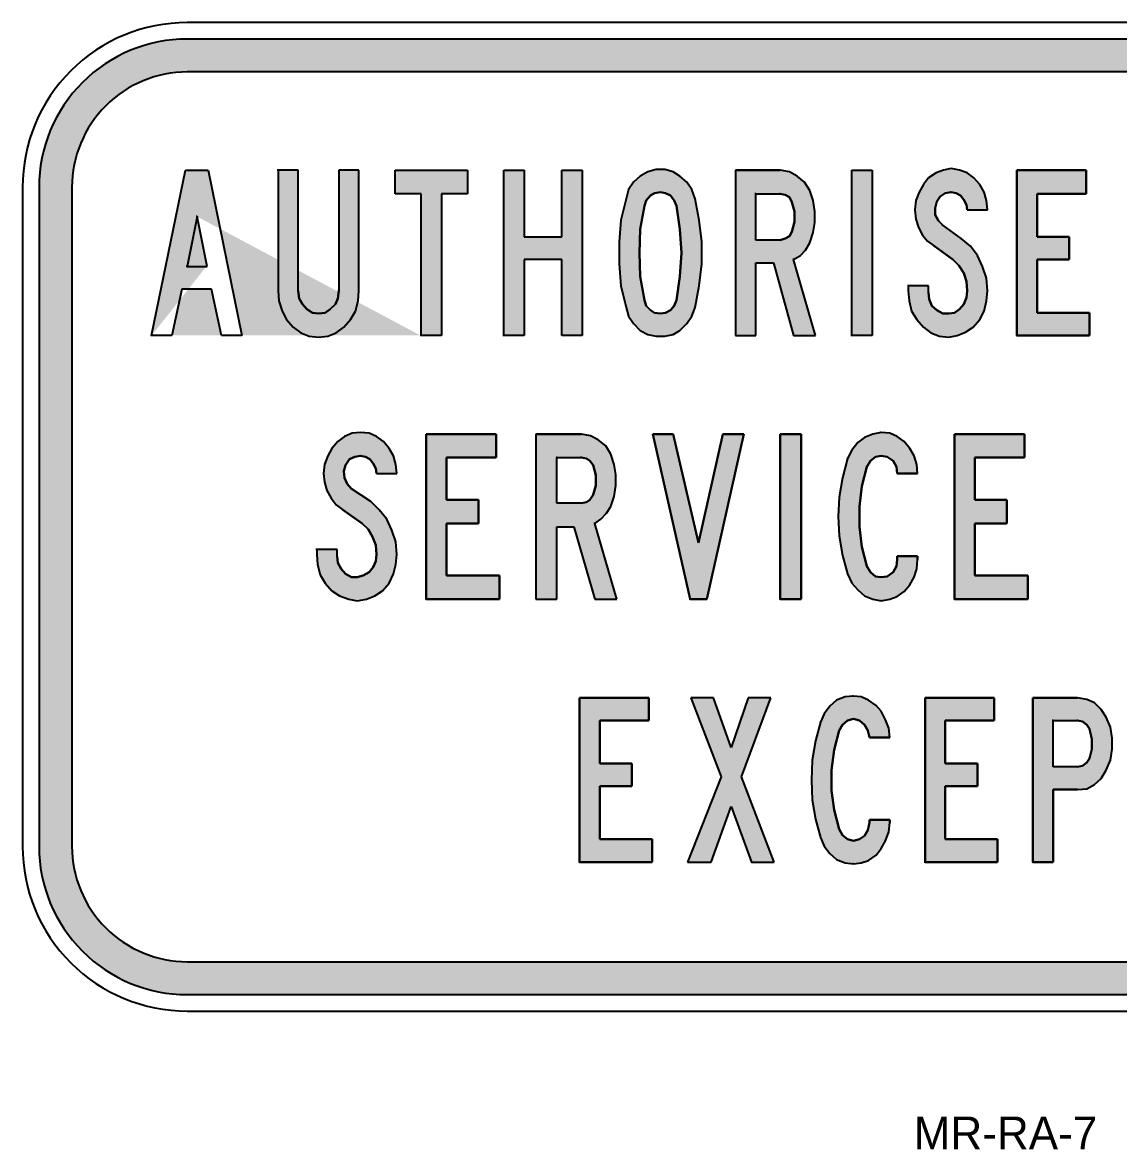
# Model space of a CAD drawing. Extents: x 129 to 279, y 163 to 249.
# Drawn here: x 128.9 to 212, y 163.4 to 248.9 of the extents above; entities that cross this region are included whole.
import ezdxf

# ---------------------------------------------------------------- set-up
doc = ezdxf.new("R2010")
doc.units = 0
doc.header["$MEASUREMENT"] = 0
doc.linetypes.add('CENTERX2', pattern=[101.6, 63.5, -12.7, 12.7, -12.7])
doc.layers.get('0').update_dxf_attribs({"linetype": 'CONTINUOUS'})
doc.layers.add('T25', color=1, linetype='CONTINUOUS')
doc.layers.add('T35', color=3, linetype='CONTINUOUS')

msp = doc.modelspace()

# ---------------------------------------------------------------- hatches: boundary and pattern name
at = {"layer": 'T25', "linetype": 'CENTERX2'}
h = msp.add_hatch(color=256, dxfattribs=at)
edge = h.paths.add_edge_path(flags=16)
edge.add_line((141.369, 177.676), (266.369, 177.676))
edge.add_arc((266.369, 186.426), 8.75, 270, 360)
edge.add_line((275.119, 186.426), (275.119, 236.426))
edge.add_arc((266.369, 236.426), 8.75, 0, 90)
edge.add_line((266.369, 245.176), (141.369, 245.176))
edge.add_arc((141.369, 236.426), 8.75, 90, 180)
edge.add_line((132.619, 236.426), (132.619, 186.426))
edge.add_arc((141.369, 186.426), 8.75, 180, 270)
edge = h.paths.add_edge_path()
edge.add_line((141.369, 175.176), (266.369, 175.176))
edge.add_arc((266.369, 186.426), 11.25, 270, 360)
edge.add_line((277.619, 186.426), (277.619, 236.426))
edge.add_arc((266.369, 236.426), 11.25, 0, 90)
edge.add_line((266.369, 247.676), (141.369, 247.676))
edge.add_arc((141.369, 236.426), 11.25, 90, 180)
edge.add_line((130.119, 236.426), (130.119, 186.426))
edge.add_arc((141.369, 186.426), 11.25, 180, 270)
h = msp.add_hatch(color=256, dxfattribs=at)
h.paths.add_polyline_path([(269.074, 225.187), (263.576, 225.187), (263.576, 237.717), (268.818, 237.717), (268.818, 235.927), (265.111, 235.927), (265.111, 232.667), (267.54, 232.667), (267.54, 230.941), (265.111, 230.941), (265.111, 226.913), (269.074, 226.913)])
h.paths.add_polyline_path([(258.846, 225.187), (257.248, 225.187), (257.248, 235.927), (255.266, 235.927), (255.266, 237.717), (260.828, 237.717), (260.828, 235.927), (258.846, 235.927)])
h.paths.add_polyline_path([(193.322, 225.187), (191.788, 225.187), (191.788, 237.717), (193.322, 237.717)])
h.paths.add_polyline_path([(166.921, 225.187), (165.387, 225.187), (165.387, 237.717), (166.921, 237.717), (166.921, 232.667), (169.798, 232.667), (169.798, 237.717), (171.332, 237.717), (171.332, 225.187), (169.798, 225.187), (169.798, 230.941), (166.921, 230.941)])
h.paths.add_polyline_path([(160.656, 225.187), (159.122, 225.187), (159.122, 235.927), (157.141, 235.927), (157.141, 237.717), (162.638, 237.717), (162.638, 235.927), (160.656, 235.927)])
h.paths.add_polyline_path([(142.885, 230.429), (142.118, 234.201), (141.351, 230.429)], flags=16)
h.paths.add_polyline_path([(140.2, 225.187), (138.666, 225.187), (141.223, 237.717), (142.949, 237.717), (145.506, 225.187), (143.972, 225.187), (143.205, 228.703), (140.967, 228.703)])
edge = h.paths.add_edge_path()
edge.add_line((263.576, 225.187), (263.513, 225.187))
edge.add_line((257.248, 225.187), (257.184, 225.187))
edge.add_line((191.788, 225.187), (191.724, 225.187))
edge.add_line((165.387, 225.187), (165.323, 225.187))
edge.add_line((159.122, 225.187), (159.058, 225.187))
edge.add_line((142.118, 234.201), (142.054, 234.201))
edge.add_line((141.351, 230.429), (141.287, 230.429))
edge.add_line((142.885, 230.429), (142.821, 230.429))
edge.add_line((138.666, 225.187), (138.602, 225.187))
for points in [[(149.789, 237.717), (148.255, 237.717), (148.255, 228.575), (148.319, 227.808), (148.575, 227.041), (148.894, 226.402), (149.406, 225.827), (149.981, 225.379), (150.62, 225.123), (151.323, 225.06), (152.027, 225.123), (152.666, 225.379), (153.241, 225.827), (153.753, 226.402), (154.136, 227.041), (154.328, 227.808), (154.392, 228.575), (154.392, 237.717), (152.858, 237.717), (152.858, 228.575), (152.794, 228), (152.602, 227.553), (152.218, 227.169), (151.835, 226.913), (151.323, 226.849), (150.876, 226.913), (150.428, 227.169), (150.109, 227.553), (149.853, 228), (149.789, 228.575)], [(198.692, 233.562), (198.372, 233.881), (198.117, 234.329), (198.117, 234.84), (198.245, 235.352), (198.5, 235.735), (198.884, 235.991), (199.331, 236.055), (199.715, 235.991), (200.035, 235.799), (200.29, 235.479), (200.482, 235.096), (200.546, 234.712), (202.08, 234.712), (202.016, 235.415), (201.824, 236.055), (201.505, 236.63), (201.057, 237.141), (200.546, 237.525), (199.971, 237.717), (199.331, 237.845), (198.756, 237.717), (198.181, 237.525), (197.605, 237.141), (197.222, 236.63), (196.902, 236.055), (196.646, 235.415), (196.583, 234.712), (196.646, 234.009), (196.838, 233.37), (197.158, 232.795), (197.541, 232.347), (198.053, 231.964), (199.459, 230.941), (199.907, 230.493), (200.29, 229.918), (200.482, 229.279), (200.546, 228.575), (200.482, 228.064), (200.29, 227.553), (199.971, 227.169), (199.587, 226.913), (199.14, 226.849), (199.076, 226.849), (198.692, 226.849), (198.245, 227.105), (197.861, 227.425), (197.669, 227.936), (197.605, 228.448), (197.605, 228.959), (196.071, 228.959), (196.071, 228.575), (196.135, 227.808), (196.327, 227.041), (196.71, 226.402), (197.222, 225.827), (197.797, 225.379), (198.436, 225.123), (199.14, 225.06), (199.779, 225.187), (200.418, 225.443), (200.993, 225.827), (201.505, 226.402), (201.824, 227.041), (202.016, 227.808), (202.08, 228.575), (202.016, 229.534), (201.697, 230.429), (201.313, 231.26), (200.802, 231.964), (200.098, 232.539)], [(208.281, 232.667), (205.852, 232.667), (205.852, 235.927), (209.559, 235.927), (209.559, 237.717), (204.318, 237.717), (204.318, 225.187), (209.815, 225.187), (209.815, 226.913), (205.852, 226.913), (205.852, 230.941), (208.281, 230.941)], [(155.287, 212.594), (153.816, 213.553), (153.497, 213.937), (153.305, 214.384), (153.241, 214.895), (153.369, 215.343), (153.689, 215.79), (154.072, 215.982), (154.52, 216.046), (154.903, 215.982), (155.223, 215.79), (155.479, 215.471), (155.67, 215.087), (155.734, 214.704), (157.268, 214.704), (157.204, 215.407), (157.013, 216.046), (156.693, 216.621), (156.246, 217.133), (155.734, 217.516), (155.159, 217.772), (154.52, 217.836), (153.88, 217.772), (153.305, 217.516), (152.794, 217.133), (152.346, 216.621), (152.027, 216.046), (151.771, 215.407), (151.707, 214.704), (151.771, 214.064), (151.963, 213.425), (152.282, 212.85), (152.666, 212.338), (153.177, 211.955), (154.647, 210.932), (155.095, 210.485), (155.415, 209.909), (155.67, 209.27), (155.734, 208.567), (155.67, 208.055), (155.479, 207.608), (155.159, 207.224), (154.711, 206.969), (154.264, 206.841), (154.2, 206.841), (153.816, 206.841), (153.369, 207.097), (153.049, 207.48), (152.794, 207.928), (152.73, 208.439), (152.73, 208.95), (151.196, 208.95), (151.196, 208.567), (151.259, 207.8), (151.451, 207.033), (151.835, 206.393), (152.346, 205.818), (152.921, 205.434), (153.625, 205.179), (154.264, 205.051), (154.967, 205.179), (155.606, 205.434), (156.182, 205.818), (156.693, 206.393), (157.013, 207.097), (157.204, 207.8), (157.268, 208.567), (157.204, 209.526), (156.885, 210.421), (156.501, 211.252), (155.926, 211.955)]]:
    msp.add_hatch(color=256, dxfattribs=at).paths.add_polyline_path(points)
h = msp.add_hatch(color=256, dxfattribs=at)
h.paths.add_polyline_path([(180.218, 233.945), (179.898, 235.543), (179.642, 236.247), (179.259, 236.822), (178.747, 237.269), (178.236, 237.589), (177.597, 237.781), (176.957, 237.781), (176.318, 237.589), (175.743, 237.269), (175.231, 236.822), (174.848, 236.247), (174.656, 235.543), (174.273, 233.945), (174.145, 232.283), (174.145, 230.621), (174.273, 228.959), (174.656, 227.297), (174.848, 226.658), (175.231, 226.082), (175.743, 225.571), (176.318, 225.251), (176.957, 225.123), (177.597, 225.123), (178.236, 225.251), (178.747, 225.571), (179.259, 226.082), (179.642, 226.658), (179.898, 227.297), (180.218, 228.959), (180.409, 230.621), (180.409, 232.283)])
h.paths.add_polyline_path([(175.743, 233.242), (176.063, 235.032), (176.19, 235.415), (176.51, 235.799), (176.83, 235.991), (177.277, 236.055), (177.661, 235.991), (178.044, 235.799), (178.3, 235.415), (178.492, 235.032), (178.747, 233.242), (178.875, 231.452), (178.747, 229.662), (178.492, 227.872), (178.3, 227.425), (178.044, 227.105), (177.661, 226.913), (177.277, 226.849), (176.83, 226.913), (176.51, 227.105), (176.19, 227.425), (176.063, 227.872), (175.743, 229.662), (175.679, 231.452)], flags=16)
h = msp.add_hatch(color=256, dxfattribs=at)
h.paths.add_polyline_path([(188.592, 232.219), (188.848, 232.986), (188.975, 233.753), (188.975, 234.584), (188.848, 235.415), (188.592, 236.183), (188.208, 236.822), (187.633, 237.269), (187.058, 237.589), (186.355, 237.717), (186.291, 237.717), (182.966, 237.717), (182.966, 225.187), (184.501, 225.187), (184.501, 230.685), (185.843, 230.685), (187.377, 225.187), (189.039, 225.187), (187.377, 230.941), (187.889, 231.26), (188.272, 231.644)])
h.paths.add_polyline_path([(184.501, 232.411), (184.501, 235.927), (186.355, 235.927), (186.738, 235.863), (187.058, 235.671), (187.249, 235.288), (187.441, 234.584), (187.441, 233.817), (187.249, 233.05), (187.058, 232.731), (186.738, 232.539), (186.355, 232.411)], flags=16)
h = msp.add_hatch(color=256, dxfattribs=at)
h.paths.add_polyline_path([(163.469, 212.722), (161.04, 212.722), (161.04, 215.918), (164.812, 215.918), (164.812, 217.708), (159.506, 217.708), (159.506, 205.179), (165.067, 205.179), (165.067, 206.969), (161.04, 206.969), (161.04, 210.932), (163.469, 210.932)])
h.paths.add_polyline_path([(173.505, 212.211), (173.761, 212.978), (173.889, 213.809), (173.889, 214.64), (173.761, 215.407), (173.505, 216.174), (173.122, 216.813), (172.547, 217.261), (171.971, 217.58), (171.268, 217.708), (171.204, 217.708), (167.816, 217.708), (167.816, 205.179), (169.414, 205.179), (169.414, 210.676), (170.693, 210.676), (172.291, 205.179), (173.953, 205.179), (172.291, 210.932), (172.738, 211.252), (173.186, 211.699)])
h.paths.add_polyline_path([(169.414, 212.466), (169.414, 215.918), (171.268, 215.918), (171.652, 215.854), (171.907, 215.663), (172.163, 215.343), (172.355, 214.576), (172.355, 213.809), (172.163, 213.106), (171.907, 212.722), (171.652, 212.53), (171.268, 212.466)], flags=16)
h.paths.add_polyline_path([(183.606, 217.708), (182.008, 217.708), (180.154, 209.462), (178.236, 217.708), (176.702, 217.708), (179.514, 205.179), (180.793, 205.179)])
h.paths.add_polyline_path([(187.953, 217.708), (186.355, 217.708), (186.355, 205.179), (187.953, 205.179)])
h.paths.add_polyline_path([(192.363, 210.676), (192.363, 212.211), (192.555, 213.745), (192.939, 215.215), (193.195, 215.663), (193.578, 215.982), (194.026, 216.046), (194.473, 215.982), (194.921, 215.663), (195.176, 215.215), (195.24, 214.704), (196.774, 214.704), (196.71, 215.407), (196.519, 216.046), (196.199, 216.621), (195.752, 217.133), (195.24, 217.516), (194.665, 217.772), (194.026, 217.836), (193.386, 217.708), (192.747, 217.452), (192.236, 217.069), (191.788, 216.494), (191.469, 215.854), (191.085, 214.384), (190.829, 212.914), (190.765, 211.443), (190.829, 209.973), (191.085, 208.503), (191.469, 207.097), (191.788, 206.393), (192.236, 205.882), (192.747, 205.434), (193.386, 205.179), (194.026, 205.051), (194.665, 205.179), (195.24, 205.371), (195.752, 205.754), (196.199, 206.265), (196.519, 206.841), (196.71, 207.48), (196.774, 208.183), (196.774, 208.439), (196.71, 208.439), (195.24, 208.439), (195.24, 208.183), (195.176, 207.672), (194.921, 207.224), (194.473, 206.905), (194.026, 206.841), (193.578, 206.905), (193.195, 207.224), (192.939, 207.672), (192.555, 209.142)])
h.paths.add_polyline_path([(203.55, 212.722), (201.121, 212.722), (201.121, 215.918), (204.893, 215.918), (204.893, 217.708), (199.587, 217.708), (199.587, 205.179), (205.149, 205.179), (205.149, 206.969), (201.121, 206.969), (201.121, 210.932), (203.55, 210.932)])
h = msp.add_hatch(color=256, dxfattribs=at)
h.paths.add_polyline_path([(175.104, 192.713), (172.674, 192.713), (172.674, 195.973), (176.382, 195.973), (176.382, 197.699), (171.14, 197.699), (171.14, 185.234), (176.638, 185.234), (176.638, 186.96), (172.674, 186.96), (172.674, 190.987), (175.104, 190.987)])
h.paths.add_polyline_path([(185.651, 197.699), (183.925, 197.699), (182.647, 193.928), (181.304, 197.699), (179.578, 197.699), (181.88, 191.69), (179.323, 185.234), (181.113, 185.234), (182.647, 189.453), (184.181, 185.234), (185.907, 185.234), (183.414, 191.69)])
h.paths.add_polyline_path([(190.254, 192.202), (190.446, 193.736), (190.829, 195.206), (191.085, 195.654), (191.469, 195.973), (191.916, 196.101), (192.363, 195.973), (192.747, 195.654), (193.003, 195.206), (193.131, 194.695), (194.665, 194.695), (194.601, 195.398), (194.345, 196.037), (194.026, 196.677), (193.642, 197.124), (193.067, 197.508), (192.491, 197.763), (191.916, 197.827), (191.277, 197.763), (190.638, 197.508), (190.126, 197.06), (189.679, 196.485), (189.423, 195.846), (189.039, 194.439), (188.784, 192.969), (188.72, 191.435), (188.784, 189.964), (189.039, 188.494), (189.423, 187.088), (189.679, 186.449), (190.126, 185.873), (190.638, 185.426), (191.277, 185.17), (191.916, 185.106), (192.491, 185.17), (193.067, 185.362), (193.642, 185.745), (194.026, 186.257), (194.345, 186.832), (194.601, 187.535), (194.665, 188.239), (194.665, 188.43), (194.601, 188.43), (193.131, 188.43), (193.131, 188.239), (193.003, 187.663), (192.747, 187.216), (192.363, 186.96), (191.916, 186.832), (191.469, 186.96), (191.085, 187.28), (190.829, 187.727), (190.446, 189.197), (190.254, 190.668)])
h.paths.add_polyline_path([(201.313, 192.713), (198.884, 192.713), (198.884, 195.973), (202.592, 195.973), (202.592, 197.699), (197.35, 197.699), (197.35, 185.234), (202.847, 185.234), (202.847, 186.96), (198.884, 186.96), (198.884, 190.987), (201.313, 190.987)])
h.paths.add_polyline_path([(211.094, 192.202), (211.413, 192.969), (211.541, 193.8), (211.541, 194.631), (211.413, 195.462), (211.094, 196.229), (210.71, 196.805), (210.199, 197.316), (209.623, 197.572), (208.92, 197.699), (208.856, 197.699), (205.532, 197.699), (205.532, 185.234), (207.066, 185.234), (207.066, 190.732), (208.92, 190.732), (209.623, 190.796), (210.199, 191.115), (210.71, 191.563)])
h.paths.add_polyline_path([(207.066, 192.458), (207.066, 195.973), (208.92, 195.973), (209.304, 195.91), (209.623, 195.654), (209.815, 195.334), (210.007, 194.567), (210.007, 193.8), (209.815, 193.097), (209.623, 192.777), (209.304, 192.522), (208.92, 192.458)], flags=16)
h.paths.add_polyline_path([(217.678, 195.973), (219.66, 195.973), (219.66, 197.699), (214.162, 197.699), (214.162, 195.973), (216.144, 195.973), (216.144, 185.234), (217.678, 185.234)])
h.paths.add_polyline_path([(226.308, 192.713), (223.879, 192.713), (223.879, 195.973), (227.586, 195.973), (227.586, 197.699), (222.345, 197.699), (222.345, 185.234), (227.842, 185.234), (227.842, 186.96), (223.879, 186.96), (223.879, 190.987), (226.308, 190.987)])
h.paths.add_polyline_path([(236.6, 192.266), (236.408, 193.864), (236.025, 195.462), (235.769, 196.101), (235.449, 196.613), (235.002, 197.06), (234.426, 197.444), (233.915, 197.636), (233.276, 197.699), (230.591, 197.699), (230.591, 185.234), (233.276, 185.234), (233.915, 185.298), (234.426, 185.49), (235.002, 185.809), (235.449, 186.257), (235.769, 186.832), (236.025, 187.471), (236.408, 189.006), (236.6, 190.668)])
h.paths.add_polyline_path([(232.061, 195.973), (233.276, 195.973), (233.723, 195.846), (234.107, 195.654), (234.426, 195.27), (234.618, 194.823), (234.874, 193.48), (235.002, 192.138), (235.002, 190.796), (234.874, 189.389), (234.618, 188.111), (234.426, 187.663), (234.107, 187.28), (233.723, 187.024), (233.276, 186.96), (232.061, 186.96)], flags=16)

# ---------------------------------------------------------------- linework, layer by layer
at = {"color": 1}
for p, q in [((138.666, 225.187), (141.223, 237.717)), ((141.223, 237.717), (142.949, 237.717)), ((142.949, 237.717), (145.506, 225.187)), ((148.255, 237.717), (148.191, 237.717)), ((148.255, 237.717), (148.255, 228.575)), ((149.789, 237.717), (148.255, 237.717)), ((149.789, 228.575), (149.789, 237.717)), ((154.392, 237.717), (152.858, 237.717)), ((152.858, 237.717), (152.858, 228.575)), ((154.392, 228.575), (154.392, 237.717)), ((157.141, 235.927), (157.141, 237.717)), ((157.141, 237.717), (162.638, 237.717)), ((162.638, 237.717), (162.638, 235.927)), ((165.387, 225.187), (165.387, 237.717)), ((165.387, 237.717), (166.921, 237.717)), ((166.921, 237.717), (166.921, 232.667)), ((169.798, 232.667), (169.798, 237.717)), ((169.798, 237.717), (171.332, 237.717)), ((171.332, 237.717), (171.332, 225.187)), ((176.957, 237.781), (176.318, 237.589)), ((177.597, 237.781), (176.957, 237.781)), ((178.236, 237.589), (177.597, 237.781)), ((182.966, 237.717), (182.966, 225.187)), ((182.966, 237.717), (186.355, 237.717)), ((186.355, 237.717), (186.291, 237.717)), ((186.355, 237.717), (186.291, 237.717)), ((187.058, 237.589), (186.355, 237.717)), ((191.788, 225.187), (191.788, 237.717)), ((191.788, 237.717), (193.322, 237.717)), ((193.322, 237.717), (193.322, 225.187)), ((198.756, 237.717), (198.181, 237.525)), ((199.331, 237.845), (198.756, 237.717)), ((199.971, 237.717), (199.331, 237.845)), ((200.546, 237.525), (199.971, 237.717)), ((204.318, 225.187), (204.318, 237.717)), ((204.318, 237.717), (209.559, 237.717)), ((209.559, 237.717), (209.559, 235.927)), ((175.743, 237.269), (175.231, 236.822)), ((176.318, 237.589), (175.743, 237.269)), ((178.747, 237.269), (178.236, 237.589)), ((179.259, 236.822), (178.747, 237.269)), ((187.633, 237.269), (187.058, 237.589)), ((188.208, 236.822), (187.633, 237.269)), ((197.605, 237.141), (197.222, 236.63)), ((198.181, 237.525), (197.605, 237.141)), ((201.057, 237.141), (200.546, 237.525)), ((201.505, 236.63), (201.057, 237.141)), ((174.848, 236.247), (174.656, 235.543)), ((175.231, 236.822), (174.848, 236.247)), ((176.83, 235.991), (176.51, 235.799)), ((177.277, 236.055), (176.83, 235.991)), ((177.661, 235.991), (177.277, 236.055)), ((178.044, 235.799), (177.661, 235.991)), ((179.642, 236.247), (179.259, 236.822)), ((179.898, 235.543), (179.642, 236.247)), ((188.592, 236.183), (188.208, 236.822)), ((188.592, 236.183), (188.528, 236.183)), ((188.848, 235.415), (188.592, 236.183)), ((196.902, 236.055), (196.646, 235.415)), ((197.222, 236.63), (196.902, 236.055)), ((198.884, 235.991), (198.5, 235.735)), ((199.331, 236.055), (198.884, 235.991)), ((199.331, 236.055), (199.267, 236.055)), ((199.715, 235.991), (199.331, 236.055)), ((200.035, 235.799), (199.715, 235.991)), ((201.824, 236.055), (201.505, 236.63)), ((202.016, 235.415), (201.824, 236.055)), ((159.122, 235.927), (157.141, 235.927)), ((159.122, 225.187), (159.122, 235.927)), ((162.638, 235.927), (160.656, 235.927)), ((160.656, 235.927), (160.656, 225.187)), ((174.656, 235.543), (174.273, 233.945)), ((176.19, 235.415), (176.063, 235.032)), ((176.51, 235.799), (176.19, 235.415)), ((178.3, 235.415), (178.044, 235.799)), ((178.492, 235.032), (178.3, 235.415)), ((180.218, 233.945), (179.898, 235.543)), ((184.501, 235.927), (184.437, 235.927)), ((184.501, 235.927), (186.355, 235.927)), ((184.501, 232.411), (184.501, 235.927)), ((186.355, 235.927), (186.291, 235.927)), ((186.355, 235.927), (186.291, 235.927)), ((186.738, 235.863), (186.355, 235.927)), ((187.058, 235.671), (186.738, 235.863)), ((187.249, 235.288), (187.058, 235.671)), ((187.249, 235.288), (187.186, 235.288)), ((187.441, 234.584), (187.249, 235.288)), ((188.975, 234.584), (188.848, 235.415)), ((196.646, 235.415), (196.583, 234.712)), ((198.245, 235.352), (198.117, 234.84)), ((198.5, 235.735), (198.245, 235.352)), ((200.29, 235.479), (200.035, 235.799)), ((200.482, 235.096), (200.29, 235.479)), ((202.08, 234.712), (202.016, 235.415)), ((209.559, 235.927), (205.852, 235.927)), ((205.852, 235.927), (205.852, 232.667)), ((176.063, 235.032), (175.743, 233.242)), ((178.747, 233.242), (178.492, 235.032)), ((187.441, 233.817), (187.441, 234.584)), ((188.975, 233.753), (188.975, 234.584)), ((196.583, 234.712), (196.646, 234.009)), ((198.117, 234.84), (198.117, 234.329)), ((198.117, 234.329), (198.372, 233.881)), ((200.546, 234.712), (200.482, 235.096)), ((200.546, 234.712), (202.08, 234.712)), ((142.118, 234.201), (141.351, 230.429)), ((142.118, 234.201), (142.054, 234.201)), ((142.885, 230.429), (142.118, 234.201)), ((174.273, 233.945), (174.145, 232.283)), ((180.409, 232.283), (180.218, 233.945)), ((187.249, 233.05), (187.441, 233.817)), ((188.848, 232.986), (188.975, 233.753)), ((196.646, 234.009), (196.838, 233.37)), ((198.372, 233.881), (198.692, 233.562)), ((198.692, 233.562), (198.628, 233.562)), ((198.692, 233.562), (198.628, 233.562)), ((200.098, 232.539), (198.692, 233.562)), ((166.921, 232.667), (169.798, 232.667)), ((175.743, 233.242), (175.679, 231.452)), ((178.875, 231.452), (178.747, 233.242)), ((186.738, 232.539), (187.058, 232.731)), ((187.058, 232.731), (187.249, 233.05)), ((187.249, 233.05), (187.186, 233.05)), ((188.592, 232.219), (188.848, 232.986)), ((196.838, 233.37), (197.158, 232.795)), ((197.158, 232.795), (197.541, 232.347)), ((205.852, 232.667), (208.281, 232.667)), ((208.281, 232.667), (208.281, 230.941)), ((174.145, 232.283), (174.145, 230.621)), ((180.409, 230.621), (180.409, 232.283)), ((186.355, 232.411), (184.501, 232.411)), ((186.355, 232.411), (186.738, 232.539)), ((188.272, 231.644), (188.592, 232.219)), ((188.592, 232.219), (188.528, 232.219)), ((197.541, 232.347), (198.053, 231.964)), ((198.053, 231.964), (197.989, 231.964)), ((198.053, 231.964), (197.989, 231.964)), ((199.459, 230.941), (198.053, 231.964)), ((200.802, 231.964), (200.098, 232.539)), ((201.313, 231.26), (200.802, 231.964)), ((169.798, 230.941), (166.921, 230.941)), ((166.921, 230.941), (166.921, 225.187)), ((169.798, 225.187), (169.798, 230.941)), ((175.679, 231.452), (175.743, 229.662)), ((178.747, 229.662), (178.875, 231.452)), ((187.377, 230.941), (187.313, 230.941)), ((187.377, 230.941), (187.889, 231.26)), ((189.039, 225.187), (187.377, 230.941)), ((187.889, 231.26), (188.272, 231.644)), ((199.459, 230.941), (199.395, 230.941)), ((199.907, 230.493), (199.459, 230.941)), ((201.697, 230.429), (201.313, 231.26)), ((208.281, 230.941), (205.852, 230.941)), ((205.852, 230.941), (205.852, 226.913)), ((141.351, 230.429), (141.287, 230.429)), ((141.351, 230.429), (142.885, 230.429)), ((142.885, 230.429), (142.821, 230.429)), ((174.145, 230.621), (174.273, 228.959)), ((180.218, 228.959), (180.409, 230.621)), ((184.501, 225.187), (184.501, 230.685)), ((184.501, 230.685), (185.843, 230.685)), ((185.843, 230.685), (187.377, 225.187)), ((200.29, 229.918), (199.907, 230.493)), ((202.016, 229.534), (201.697, 230.429)), ((175.743, 229.662), (176.063, 227.872)), ((178.492, 227.872), (178.747, 229.662)), ((200.482, 229.279), (200.29, 229.918)), ((200.546, 228.575), (200.482, 229.279)), ((202.08, 228.575), (202.016, 229.534)), ((140.967, 228.703), (140.2, 225.187)), ((143.205, 228.703), (140.967, 228.703)), ((143.972, 225.187), (143.205, 228.703)), ((148.255, 228.575), (148.319, 227.808)), ((149.789, 228.575), (149.853, 228)), ((152.858, 228.575), (152.794, 228.575)), ((152.794, 228), (152.858, 228.575)), ((152.858, 228.575), (152.794, 228.575)), ((154.328, 227.808), (154.392, 228.575)), ((174.273, 228.959), (174.656, 227.297)), ((179.898, 227.297), (180.218, 228.959)), ((196.071, 228.959), (196.007, 228.959)), ((196.071, 228.959), (196.071, 228.575)), ((197.605, 228.959), (196.071, 228.959)), ((196.071, 228.575), (196.135, 227.808)), ((197.605, 228.448), (197.605, 228.959)), ((197.605, 228.448), (197.669, 227.936)), ((200.482, 228.064), (200.546, 228.575)), ((200.546, 228.575), (200.482, 228.575)), ((202.016, 227.808), (202.08, 228.575)), ((148.319, 227.808), (148.575, 227.041)), ((149.853, 228), (150.109, 227.553)), ((150.109, 227.553), (150.428, 227.169)), ((152.218, 227.169), (152.602, 227.553)), ((152.602, 227.553), (152.794, 228)), ((154.136, 227.041), (154.328, 227.808)), ((176.063, 227.872), (176.19, 227.425)), ((176.19, 227.425), (176.51, 227.105)), ((178.044, 227.105), (178.3, 227.425)), ((178.3, 227.425), (178.492, 227.872)), ((178.492, 227.872), (178.428, 227.872)), ((196.135, 227.808), (196.327, 227.041)), ((197.669, 227.936), (197.861, 227.425)), ((197.861, 227.425), (198.245, 227.105)), ((199.971, 227.169), (200.29, 227.553)), ((200.29, 227.553), (200.482, 228.064)), ((201.824, 227.041), (202.016, 227.808)), ((148.575, 227.041), (148.894, 226.402)), ((150.428, 227.169), (150.876, 226.913)), ((150.876, 226.913), (151.323, 226.849)), ((151.323, 226.849), (151.259, 226.849)), ((151.323, 226.849), (151.835, 226.913)), ((151.835, 226.913), (152.218, 227.169)), ((153.753, 226.402), (154.136, 227.041)), ((174.656, 227.297), (174.848, 226.658)), ((174.848, 226.658), (175.231, 226.082)), ((176.51, 227.105), (176.83, 226.913)), ((176.83, 226.913), (177.277, 226.849)), ((177.277, 226.849), (177.661, 226.913)), ((177.661, 226.913), (178.044, 227.105)), ((179.259, 226.082), (179.642, 226.658)), ((179.642, 226.658), (179.898, 227.297)), ((179.898, 227.297), (179.834, 227.297)), ((196.327, 227.041), (196.71, 226.402)), ((198.245, 227.105), (198.692, 226.849)), ((198.692, 226.849), (199.14, 226.849)), ((199.14, 226.849), (199.076, 226.849)), ((199.14, 226.849), (199.587, 226.913)), ((199.587, 226.913), (199.971, 227.169)), ((201.505, 226.402), (201.824, 227.041)), ((205.852, 226.913), (209.815, 226.913)), ((209.815, 226.913), (209.815, 225.187)), ((148.894, 226.402), (149.406, 225.827)), ((149.406, 225.827), (149.981, 225.379)), ((152.666, 225.379), (153.241, 225.827)), ((153.241, 225.827), (153.753, 226.402)), ((175.231, 226.082), (175.743, 225.571)), ((178.747, 225.571), (179.259, 226.082)), ((196.71, 226.402), (197.222, 225.827)), ((197.222, 225.827), (197.797, 225.379)), ((200.418, 225.443), (200.993, 225.827)), ((200.993, 225.827), (201.505, 226.402)), ((138.666, 225.187), (138.602, 225.187)), ((140.2, 225.187), (138.666, 225.187)), ((145.506, 225.187), (143.972, 225.187)), ((149.981, 225.379), (150.62, 225.123)), ((150.62, 225.123), (151.323, 225.06)), ((151.323, 225.06), (152.027, 225.123)), ((152.027, 225.123), (152.666, 225.379)), ((159.122, 225.187), (159.058, 225.187)), ((160.656, 225.187), (159.122, 225.187)), ((165.387, 225.187), (165.323, 225.187)), ((166.921, 225.187), (165.387, 225.187)), ((171.332, 225.187), (169.798, 225.187)), ((175.743, 225.571), (176.318, 225.251)), ((176.318, 225.251), (176.957, 225.123)), ((176.957, 225.123), (177.597, 225.123)), ((177.597, 225.123), (178.236, 225.251)), ((178.236, 225.251), (178.747, 225.571)), ((182.966, 225.187), (184.501, 225.187)), ((187.377, 225.187), (189.039, 225.187)), ((191.788, 225.187), (191.724, 225.187)), ((193.322, 225.187), (191.788, 225.187)), ((197.797, 225.379), (198.436, 225.123)), ((198.436, 225.123), (199.14, 225.06)), ((199.14, 225.06), (199.779, 225.187)), ((199.779, 225.187), (200.418, 225.443)), ((204.318, 225.187), (204.254, 225.187)), ((209.815, 225.187), (204.318, 225.187)), ((153.305, 217.516), (152.794, 217.133)), ((153.88, 217.772), (153.305, 217.516)), ((154.52, 217.836), (153.88, 217.772)), ((155.159, 217.772), (154.52, 217.836)), ((155.734, 217.516), (155.159, 217.772)), ((156.246, 217.133), (155.734, 217.516)), ((159.506, 205.179), (159.506, 217.708)), ((159.506, 217.708), (164.812, 217.708)), ((164.812, 217.708), (164.812, 215.918)), ((167.816, 217.708), (167.816, 205.179)), ((167.816, 217.708), (171.268, 217.708)), ((171.268, 217.708), (171.204, 217.708)), ((171.268, 217.708), (171.204, 217.708)), ((171.971, 217.58), (171.268, 217.708)), ((172.547, 217.261), (171.971, 217.58)), ((173.122, 216.813), (172.547, 217.261)), ((179.514, 205.179), (176.702, 217.708)), ((176.702, 217.708), (178.236, 217.708)), ((178.236, 217.708), (180.154, 209.462)), ((180.154, 209.462), (182.008, 217.708)), ((183.606, 217.708), (180.793, 205.179)), ((182.008, 217.708), (183.606, 217.708)), ((186.355, 205.179), (186.355, 217.708)), ((186.355, 217.708), (187.953, 217.708)), ((187.953, 217.708), (187.953, 205.179)), ((192.747, 217.452), (192.236, 217.069)), ((193.386, 217.708), (192.747, 217.452)), ((194.026, 217.836), (193.386, 217.708)), ((194.026, 217.836), (193.962, 217.836)), ((194.665, 217.772), (194.026, 217.836)), ((195.24, 217.516), (194.665, 217.772)), ((195.752, 217.133), (195.24, 217.516)), ((199.587, 205.179), (199.587, 217.708)), ((199.587, 217.708), (204.893, 217.708)), ((204.893, 217.708), (204.893, 215.918)), ((152.346, 216.621), (152.027, 216.046)), ((152.794, 217.133), (152.346, 216.621)), ((156.693, 216.621), (156.246, 217.133)), ((157.013, 216.046), (156.693, 216.621)), ((173.505, 216.174), (173.122, 216.813)), ((191.788, 216.494), (191.469, 215.854)), ((192.236, 217.069), (191.788, 216.494)), ((196.199, 216.621), (195.752, 217.133)), ((196.519, 216.046), (196.199, 216.621)), ((152.027, 216.046), (151.771, 215.407)), ((153.689, 215.79), (153.369, 215.343)), ((154.072, 215.982), (153.689, 215.79)), ((154.52, 216.046), (154.072, 215.982)), ((154.52, 216.046), (154.456, 216.046)), ((154.903, 215.982), (154.52, 216.046)), ((155.223, 215.79), (154.903, 215.982)), ((155.479, 215.471), (155.223, 215.79)), ((155.67, 215.087), (155.479, 215.471)), ((157.204, 215.407), (157.013, 216.046)), ((164.812, 215.918), (161.04, 215.918)), ((161.04, 215.918), (161.04, 212.722)), ((169.414, 215.918), (169.35, 215.918)), ((169.414, 215.918), (171.268, 215.918)), ((169.414, 212.466), (169.414, 215.918)), ((171.268, 215.918), (171.204, 215.918)), ((171.268, 215.918), (171.204, 215.918)), ((171.652, 215.854), (171.268, 215.918)), ((171.907, 215.663), (171.652, 215.854)), ((172.163, 215.343), (171.907, 215.663)), ((173.505, 216.174), (173.442, 216.174)), ((173.761, 215.407), (173.505, 216.174)), ((191.469, 215.854), (191.085, 214.384)), ((191.469, 215.854), (191.405, 215.854)), ((193.195, 215.663), (192.939, 215.215)), ((193.578, 215.982), (193.195, 215.663)), ((194.026, 216.046), (193.578, 215.982)), ((194.473, 215.982), (194.026, 216.046)), ((194.921, 215.663), (194.473, 215.982)), ((195.176, 215.215), (194.921, 215.663)), ((196.71, 215.407), (196.519, 216.046)), ((204.893, 215.918), (201.121, 215.918)), ((201.121, 215.918), (201.121, 212.722)), ((151.771, 215.407), (151.707, 214.704)), ((151.707, 214.704), (151.771, 214.064)), ((153.369, 215.343), (153.241, 214.895)), ((153.241, 214.895), (153.305, 214.384)), ((155.734, 214.704), (155.67, 215.087)), ((155.734, 214.704), (157.268, 214.704)), ((157.268, 214.704), (157.204, 215.407)), ((172.163, 215.343), (172.099, 215.343)), ((172.355, 214.576), (172.163, 215.343)), ((173.889, 214.64), (173.761, 215.407)), ((173.889, 213.809), (173.889, 214.64)), ((192.939, 215.215), (192.555, 213.745)), ((195.24, 214.704), (195.176, 215.215)), ((196.774, 214.704), (195.24, 214.704)), ((196.774, 214.704), (196.71, 215.407)), ((151.771, 214.064), (151.963, 213.425)), ((153.305, 214.384), (153.497, 213.937)), ((153.497, 213.937), (153.816, 213.553)), ((172.163, 213.106), (172.355, 213.809)), ((172.355, 213.809), (172.355, 214.576)), ((173.761, 212.978), (173.889, 213.809)), ((191.085, 214.384), (190.829, 212.914)), ((192.555, 213.745), (192.363, 212.211)), ((151.963, 213.425), (152.282, 212.85)), ((153.816, 213.553), (153.753, 213.553)), ((153.816, 213.553), (153.753, 213.553)), ((155.287, 212.594), (153.816, 213.553)), ((171.907, 212.722), (172.163, 213.106)), ((172.163, 213.106), (172.099, 213.106)), ((173.505, 212.211), (173.761, 212.978)), ((190.829, 212.914), (190.765, 211.443)), ((152.282, 212.85), (152.666, 212.338)), ((152.666, 212.338), (153.177, 211.955)), ((155.926, 211.955), (155.287, 212.594)), ((161.04, 212.722), (163.469, 212.722)), ((163.469, 212.722), (163.469, 210.932)), ((171.268, 212.466), (169.414, 212.466)), ((171.268, 212.466), (171.652, 212.53)), ((171.652, 212.53), (171.907, 212.722)), ((173.186, 211.699), (173.505, 212.211)), ((173.505, 212.211), (173.442, 212.211)), ((192.363, 212.211), (192.363, 210.676)), ((201.121, 212.722), (203.55, 212.722)), ((203.55, 212.722), (203.55, 210.932)), ((153.177, 211.955), (153.113, 211.955)), ((153.177, 211.955), (153.113, 211.955)), ((154.647, 210.932), (153.177, 211.955)), ((156.501, 211.252), (155.926, 211.955)), ((156.885, 210.421), (156.501, 211.252)), ((172.291, 210.932), (172.738, 211.252)), ((172.738, 211.252), (173.186, 211.699)), ((190.765, 211.443), (190.829, 209.973)), ((154.647, 210.932), (154.584, 210.932)), ((155.095, 210.485), (154.647, 210.932)), ((155.415, 209.909), (155.095, 210.485)), ((157.204, 209.526), (156.885, 210.421)), ((163.469, 210.932), (161.04, 210.932)), ((161.04, 210.932), (161.04, 206.969)), ((169.414, 205.179), (169.414, 210.676)), ((169.414, 210.676), (170.693, 210.676)), ((170.693, 210.676), (172.291, 205.179)), ((172.291, 210.932), (172.227, 210.932)), ((173.953, 205.179), (172.291, 210.932)), ((192.363, 210.676), (192.555, 209.142)), ((203.55, 210.932), (201.121, 210.932)), ((201.121, 210.932), (201.121, 206.969)), ((155.67, 209.27), (155.415, 209.909)), ((157.268, 208.567), (157.204, 209.526)), ((190.829, 209.973), (191.085, 208.503)), ((151.196, 208.95), (151.132, 208.95)), ((151.196, 208.95), (151.196, 208.567)), ((152.73, 208.95), (151.196, 208.95)), ((152.73, 208.439), (152.73, 208.95)), ((155.734, 208.567), (155.67, 209.27)), ((192.555, 209.142), (192.939, 207.672)), ((151.196, 208.567), (151.259, 207.8)), ((151.259, 207.8), (151.451, 207.033)), ((152.73, 208.439), (152.794, 207.928)), ((152.794, 207.928), (153.049, 207.48)), ((155.479, 207.608), (155.67, 208.055)), ((155.67, 208.055), (155.734, 208.567)), ((155.734, 208.567), (155.67, 208.567)), ((157.013, 207.097), (157.204, 207.8)), ((157.204, 207.8), (157.268, 208.567)), ((191.085, 208.503), (191.469, 207.097)), ((195.176, 207.672), (195.24, 208.183)), ((195.24, 208.183), (195.24, 208.439)), ((195.24, 208.439), (196.774, 208.439)), ((196.774, 208.439), (196.71, 208.439)), ((196.774, 208.183), (196.71, 208.183)), ((196.71, 207.48), (196.774, 208.183)), ((196.774, 208.183), (196.71, 208.183)), ((196.774, 208.439), (196.774, 208.183)), ((151.451, 207.033), (151.835, 206.393)), ((153.049, 207.48), (153.369, 207.097)), ((153.369, 207.097), (153.816, 206.841)), ((154.264, 206.841), (154.711, 206.969)), ((154.711, 206.969), (155.159, 207.224)), ((155.159, 207.224), (155.479, 207.608)), ((156.693, 206.393), (157.013, 207.097)), ((161.04, 206.969), (165.067, 206.969)), ((165.067, 206.969), (165.067, 205.179)), ((191.469, 207.097), (191.405, 207.097)), ((191.469, 207.097), (191.788, 206.393)), ((192.939, 207.672), (193.195, 207.224)), ((193.195, 207.224), (193.578, 206.905)), ((193.578, 206.905), (194.026, 206.841)), ((194.026, 206.841), (194.473, 206.905)), ((194.473, 206.905), (194.921, 207.224)), ((194.921, 207.224), (195.176, 207.672)), ((196.519, 206.841), (196.71, 207.48)), ((201.121, 206.969), (205.149, 206.969)), ((205.149, 206.969), (205.149, 205.179)), ((151.835, 206.393), (152.346, 205.818)), ((153.816, 206.841), (154.264, 206.841)), ((154.264, 206.841), (154.2, 206.841)), ((156.182, 205.818), (156.693, 206.393)), ((191.788, 206.393), (192.236, 205.882)), ((195.752, 205.754), (196.199, 206.265)), ((196.199, 206.265), (196.519, 206.841)), ((152.346, 205.818), (152.921, 205.434)), ((152.921, 205.434), (153.625, 205.179)), ((154.967, 205.179), (155.606, 205.434)), ((155.606, 205.434), (156.182, 205.818)), ((192.236, 205.882), (192.747, 205.434)), ((192.747, 205.434), (193.386, 205.179)), ((194.665, 205.179), (195.24, 205.371)), ((195.24, 205.371), (195.752, 205.754)), ((153.625, 205.179), (154.264, 205.051)), ((154.264, 205.051), (154.967, 205.179)), ((159.506, 205.179), (159.442, 205.179)), ((165.067, 205.179), (159.506, 205.179)), ((167.816, 205.179), (169.414, 205.179)), ((172.291, 205.179), (173.953, 205.179)), ((179.514, 205.179), (179.451, 205.179)), ((180.793, 205.179), (179.514, 205.179)), ((186.355, 205.179), (186.291, 205.179)), ((187.953, 205.179), (186.355, 205.179)), ((193.386, 205.179), (194.026, 205.051)), ((194.026, 205.051), (193.962, 205.051)), ((194.026, 205.051), (194.665, 205.179)), ((199.587, 205.179), (199.523, 205.179)), ((205.149, 205.179), (199.587, 205.179)), ((171.14, 185.234), (171.14, 197.699)), ((171.14, 197.699), (176.382, 197.699)), ((176.382, 197.699), (176.382, 195.973)), ((181.304, 197.699), (179.578, 197.699)), ((179.578, 197.699), (181.88, 191.69)), ((182.647, 193.928), (181.304, 197.699)), ((183.925, 197.699), (182.647, 193.928)), ((183.414, 191.69), (185.651, 197.699)), ((185.651, 197.699), (183.925, 197.699)), ((190.638, 197.508), (190.126, 197.06)), ((191.277, 197.763), (190.638, 197.508)), ((191.916, 197.827), (191.277, 197.763)), ((191.916, 197.827), (191.852, 197.827)), ((192.491, 197.763), (191.916, 197.827)), ((193.067, 197.508), (192.491, 197.763)), ((193.642, 197.124), (193.067, 197.508)), ((197.35, 185.234), (197.35, 197.699)), ((197.35, 197.699), (202.592, 197.699)), ((202.592, 197.699), (202.592, 195.973)), ((205.532, 185.234), (205.532, 197.699)), ((205.532, 197.699), (208.92, 197.699)), ((208.92, 197.699), (208.856, 197.699)), ((208.92, 197.699), (208.856, 197.699)), ((209.623, 197.572), (208.92, 197.699)), ((210.199, 197.316), (209.623, 197.572)), ((190.126, 197.06), (189.679, 196.485)), ((194.026, 196.677), (193.642, 197.124)), ((194.345, 196.037), (194.026, 196.677)), ((210.71, 196.805), (210.199, 197.316)), ((211.094, 196.229), (210.71, 196.805)), ((176.382, 195.973), (172.674, 195.973)), ((172.674, 195.973), (172.674, 192.713)), ((189.423, 195.846), (189.039, 194.439)), ((189.423, 195.846), (189.359, 195.846)), ((189.679, 196.485), (189.423, 195.846)), ((191.469, 195.973), (191.085, 195.654)), ((191.916, 196.101), (191.469, 195.973)), ((192.363, 195.973), (191.916, 196.101)), ((192.747, 195.654), (192.363, 195.973)), ((194.601, 195.398), (194.345, 196.037)), ((202.592, 195.973), (198.884, 195.973)), ((198.884, 195.973), (198.884, 192.713)), ((207.066, 195.973), (207.002, 195.973)), ((207.066, 195.973), (208.92, 195.973)), ((207.066, 192.458), (207.066, 195.973)), ((208.92, 195.973), (208.856, 195.973)), ((208.92, 195.973), (208.856, 195.973)), ((209.304, 195.91), (208.92, 195.973)), ((209.623, 195.654), (209.304, 195.91)), ((211.094, 196.229), (211.03, 196.229)), ((211.413, 195.462), (211.094, 196.229)), ((190.829, 195.206), (190.446, 193.736)), ((191.085, 195.654), (190.829, 195.206)), ((193.003, 195.206), (192.747, 195.654)), ((193.131, 194.695), (193.003, 195.206)), ((194.665, 194.695), (194.601, 195.398)), ((209.815, 195.334), (209.623, 195.654)), ((209.815, 195.334), (209.751, 195.334)), ((210.007, 194.567), (209.815, 195.334)), ((211.541, 194.631), (211.413, 195.462)), ((189.039, 194.439), (188.784, 192.969)), ((194.665, 194.695), (193.131, 194.695)), ((210.007, 193.8), (210.007, 194.567)), ((211.541, 193.8), (211.541, 194.631)), ((190.446, 193.736), (190.254, 192.202)), ((209.815, 193.097), (210.007, 193.8)), ((211.413, 192.969), (211.541, 193.8)), ((172.674, 192.713), (175.104, 192.713)), ((175.104, 192.713), (175.104, 190.987)), ((188.784, 192.969), (188.72, 191.435)), ((198.884, 192.713), (201.313, 192.713)), ((201.313, 192.713), (201.313, 190.987)), ((208.92, 192.458), (207.066, 192.458)), ((208.92, 192.458), (209.304, 192.522)), ((209.304, 192.522), (209.623, 192.777)), ((209.623, 192.777), (209.815, 193.097)), ((209.815, 193.097), (209.751, 193.097)), ((211.094, 192.202), (211.413, 192.969)), ((181.88, 191.69), (179.323, 185.234)), ((185.907, 185.234), (183.414, 191.69)), ((190.254, 192.202), (190.254, 190.668)), ((210.199, 191.115), (210.71, 191.563)), ((210.71, 191.563), (211.094, 192.202)), ((211.094, 192.202), (211.03, 192.202)), ((175.104, 190.987), (172.674, 190.987)), ((172.674, 190.987), (172.674, 186.96)), ((188.72, 191.435), (188.784, 189.964)), ((190.254, 190.668), (190.446, 189.197)), ((201.313, 190.987), (198.884, 190.987)), ((198.884, 190.987), (198.884, 186.96)), ((208.92, 190.732), (207.066, 190.732)), ((207.066, 190.732), (207.066, 185.234)), ((208.92, 190.732), (209.623, 190.796)), ((209.623, 190.796), (210.199, 191.115)), ((188.784, 189.964), (189.039, 188.494)), ((181.113, 185.234), (182.647, 189.453)), ((182.647, 189.453), (184.181, 185.234)), ((190.446, 189.197), (190.829, 187.727)), ((189.039, 188.494), (189.423, 187.088)), ((193.003, 187.663), (193.131, 188.239)), ((193.131, 188.239), (193.131, 188.43)), ((193.131, 188.43), (194.665, 188.43)), ((194.665, 188.43), (194.601, 188.43)), ((194.665, 188.239), (194.601, 188.239)), ((194.601, 187.535), (194.665, 188.239)), ((194.665, 188.239), (194.601, 188.239)), ((194.665, 188.43), (194.665, 188.239)), ((190.829, 187.727), (191.085, 187.28)), ((191.085, 187.28), (191.469, 186.96)), ((192.747, 187.216), (193.003, 187.663)), ((194.345, 186.832), (194.601, 187.535)), ((172.674, 186.96), (176.638, 186.96)), ((176.638, 186.96), (176.638, 185.234)), ((189.423, 187.088), (189.359, 187.088)), ((189.423, 187.088), (189.679, 186.449)), ((189.679, 186.449), (190.126, 185.873)), ((191.469, 186.96), (191.916, 186.832)), ((191.916, 186.832), (192.363, 186.96)), ((192.363, 186.96), (192.747, 187.216)), ((194.026, 186.257), (194.345, 186.832)), ((198.884, 186.96), (202.847, 186.96)), ((202.847, 186.96), (202.847, 185.234)), ((190.126, 185.873), (190.638, 185.426)), ((193.067, 185.362), (193.642, 185.745)), ((193.642, 185.745), (194.026, 186.257)), ((171.14, 185.234), (171.076, 185.234)), ((176.638, 185.234), (171.14, 185.234)), ((179.323, 185.234), (181.113, 185.234)), ((184.181, 185.234), (184.117, 185.234)), ((184.181, 185.234), (185.907, 185.234)), ((190.638, 185.426), (191.277, 185.17)), ((191.277, 185.17), (191.916, 185.106)), ((191.916, 185.106), (191.852, 185.106)), ((191.916, 185.106), (192.491, 185.17)), ((192.491, 185.17), (193.067, 185.362)), ((197.35, 185.234), (197.286, 185.234)), ((202.847, 185.234), (197.35, 185.234)), ((205.532, 185.234), (205.468, 185.234)), ((207.066, 185.234), (205.532, 185.234))]:
    msp.add_line(p, q, dxfattribs=at)
at = {"layer": 'T25', "linetype": 'CENTERX2'}
for points in [[(149.789, 237.717), (148.255, 237.717), (148.255, 228.575), (148.319, 227.808), (148.575, 227.041), (148.894, 226.402), (149.406, 225.827), (149.981, 225.379), (150.62, 225.123), (151.323, 225.06), (152.027, 225.123), (152.666, 225.379), (153.241, 225.827), (153.753, 226.402), (154.136, 227.041), (154.328, 227.808), (154.392, 228.575), (154.392, 237.717), (152.858, 237.717), (152.858, 228.575), (152.794, 228), (152.602, 227.553), (152.218, 227.169), (151.835, 226.913), (151.323, 226.849), (150.876, 226.913), (150.428, 227.169), (150.109, 227.553), (149.853, 228), (149.789, 228.575)], [(180.218, 233.945), (179.898, 235.543), (179.642, 236.247), (179.259, 236.822), (178.747, 237.269), (178.236, 237.589), (177.597, 237.781), (176.957, 237.781), (176.318, 237.589), (175.743, 237.269), (175.231, 236.822), (174.848, 236.247), (174.656, 235.543), (174.273, 233.945), (174.145, 232.283), (174.145, 230.621), (174.273, 228.959), (174.656, 227.297), (174.848, 226.658), (175.231, 226.082), (175.743, 225.571), (176.318, 225.251), (176.957, 225.123), (177.597, 225.123), (178.236, 225.251), (178.747, 225.571), (179.259, 226.082), (179.642, 226.658), (179.898, 227.297), (180.218, 228.959), (180.409, 230.621), (180.409, 232.283)], [(188.592, 232.219), (188.848, 232.986), (188.975, 233.753), (188.975, 234.584), (188.848, 235.415), (188.592, 236.183), (188.208, 236.822), (187.633, 237.269), (187.058, 237.589), (186.355, 237.717), (186.291, 237.717), (182.966, 237.717), (182.966, 225.187), (184.501, 225.187), (184.501, 230.685), (185.843, 230.685), (187.377, 225.187), (189.039, 225.187), (187.377, 230.941), (187.889, 231.26), (188.272, 231.644)], [(198.692, 233.562), (198.372, 233.881), (198.117, 234.329), (198.117, 234.84), (198.245, 235.352), (198.5, 235.735), (198.884, 235.991), (199.331, 236.055), (199.715, 235.991), (200.035, 235.799), (200.29, 235.479), (200.482, 235.096), (200.546, 234.712), (202.08, 234.712), (202.016, 235.415), (201.824, 236.055), (201.505, 236.63), (201.057, 237.141), (200.546, 237.525), (199.971, 237.717), (199.331, 237.845), (198.756, 237.717), (198.181, 237.525), (197.605, 237.141), (197.222, 236.63), (196.902, 236.055), (196.646, 235.415), (196.583, 234.712), (196.646, 234.009), (196.838, 233.37), (197.158, 232.795), (197.541, 232.347), (198.053, 231.964), (199.459, 230.941), (199.907, 230.493), (200.29, 229.918), (200.482, 229.279), (200.546, 228.575), (200.482, 228.064), (200.29, 227.553), (199.971, 227.169), (199.587, 226.913), (199.14, 226.849), (199.076, 226.849), (198.692, 226.849), (198.245, 227.105), (197.861, 227.425), (197.669, 227.936), (197.605, 228.448), (197.605, 228.959), (196.071, 228.959), (196.071, 228.575), (196.135, 227.808), (196.327, 227.041), (196.71, 226.402), (197.222, 225.827), (197.797, 225.379), (198.436, 225.123), (199.14, 225.06), (199.779, 225.187), (200.418, 225.443), (200.993, 225.827), (201.505, 226.402), (201.824, 227.041), (202.016, 227.808), (202.08, 228.575), (202.016, 229.534), (201.697, 230.429), (201.313, 231.26), (200.802, 231.964), (200.098, 232.539)], [(208.281, 232.667), (205.852, 232.667), (205.852, 235.927), (209.559, 235.927), (209.559, 237.717), (204.318, 237.717), (204.318, 225.187), (209.815, 225.187), (209.815, 226.913), (205.852, 226.913), (205.852, 230.941), (208.281, 230.941)], [(175.743, 233.242), (176.063, 235.032), (176.19, 235.415), (176.51, 235.799), (176.83, 235.991), (177.277, 236.055), (177.661, 235.991), (178.044, 235.799), (178.3, 235.415), (178.492, 235.032), (178.747, 233.242), (178.875, 231.452), (178.747, 229.662), (178.492, 227.872), (178.3, 227.425), (178.044, 227.105), (177.661, 226.913), (177.277, 226.849), (176.83, 226.913), (176.51, 227.105), (176.19, 227.425), (176.063, 227.872), (175.743, 229.662), (175.679, 231.452)], [(184.501, 232.411), (184.501, 235.927), (186.355, 235.927), (186.738, 235.863), (187.058, 235.671), (187.249, 235.288), (187.441, 234.584), (187.441, 233.817), (187.249, 233.05), (187.058, 232.731), (186.738, 232.539), (186.355, 232.411)], [(155.287, 212.594), (153.816, 213.553), (153.497, 213.937), (153.305, 214.384), (153.241, 214.895), (153.369, 215.343), (153.689, 215.79), (154.072, 215.982), (154.52, 216.046), (154.903, 215.982), (155.223, 215.79), (155.479, 215.471), (155.67, 215.087), (155.734, 214.704), (157.268, 214.704), (157.204, 215.407), (157.013, 216.046), (156.693, 216.621), (156.246, 217.133), (155.734, 217.516), (155.159, 217.772), (154.52, 217.836), (153.88, 217.772), (153.305, 217.516), (152.794, 217.133), (152.346, 216.621), (152.027, 216.046), (151.771, 215.407), (151.707, 214.704), (151.771, 214.064), (151.963, 213.425), (152.282, 212.85), (152.666, 212.338), (153.177, 211.955), (154.647, 210.932), (155.095, 210.485), (155.415, 209.909), (155.67, 209.27), (155.734, 208.567), (155.67, 208.055), (155.479, 207.608), (155.159, 207.224), (154.711, 206.969), (154.264, 206.841), (154.2, 206.841), (153.816, 206.841), (153.369, 207.097), (153.049, 207.48), (152.794, 207.928), (152.73, 208.439), (152.73, 208.95), (151.196, 208.95), (151.196, 208.567), (151.259, 207.8), (151.451, 207.033), (151.835, 206.393), (152.346, 205.818), (152.921, 205.434), (153.625, 205.179), (154.264, 205.051), (154.967, 205.179), (155.606, 205.434), (156.182, 205.818), (156.693, 206.393), (157.013, 207.097), (157.204, 207.8), (157.268, 208.567), (157.204, 209.526), (156.885, 210.421), (156.501, 211.252), (155.926, 211.955)], [(163.469, 212.722), (161.04, 212.722), (161.04, 215.918), (164.812, 215.918), (164.812, 217.708), (159.506, 217.708), (159.506, 205.179), (165.067, 205.179), (165.067, 206.969), (161.04, 206.969), (161.04, 210.932), (163.469, 210.932)], [(173.505, 212.211), (173.761, 212.978), (173.889, 213.809), (173.889, 214.64), (173.761, 215.407), (173.505, 216.174), (173.122, 216.813), (172.547, 217.261), (171.971, 217.58), (171.268, 217.708), (171.204, 217.708), (167.816, 217.708), (167.816, 205.179), (169.414, 205.179), (169.414, 210.676), (170.693, 210.676), (172.291, 205.179), (173.953, 205.179), (172.291, 210.932), (172.738, 211.252), (173.186, 211.699)], [(183.606, 217.708), (182.008, 217.708), (180.154, 209.462), (178.236, 217.708), (176.702, 217.708), (179.514, 205.179), (180.793, 205.179)], [(187.953, 217.708), (186.355, 217.708), (186.355, 205.179), (187.953, 205.179)], [(192.363, 210.676), (192.363, 212.211), (192.555, 213.745), (192.939, 215.215), (193.195, 215.663), (193.578, 215.982), (194.026, 216.046), (194.473, 215.982), (194.921, 215.663), (195.176, 215.215), (195.24, 214.704), (196.774, 214.704), (196.71, 215.407), (196.519, 216.046), (196.199, 216.621), (195.752, 217.133), (195.24, 217.516), (194.665, 217.772), (194.026, 217.836), (193.386, 217.708), (192.747, 217.452), (192.236, 217.069), (191.788, 216.494), (191.469, 215.854), (191.085, 214.384), (190.829, 212.914), (190.765, 211.443), (190.829, 209.973), (191.085, 208.503), (191.469, 207.097), (191.788, 206.393), (192.236, 205.882), (192.747, 205.434), (193.386, 205.179), (194.026, 205.051), (194.665, 205.179), (195.24, 205.371), (195.752, 205.754), (196.199, 206.265), (196.519, 206.841), (196.71, 207.48), (196.774, 208.183), (196.774, 208.439), (196.71, 208.439), (195.24, 208.439), (195.24, 208.183), (195.176, 207.672), (194.921, 207.224), (194.473, 206.905), (194.026, 206.841), (193.578, 206.905), (193.195, 207.224), (192.939, 207.672), (192.555, 209.142)], [(203.55, 212.722), (201.121, 212.722), (201.121, 215.918), (204.893, 215.918), (204.893, 217.708), (199.587, 217.708), (199.587, 205.179), (205.149, 205.179), (205.149, 206.969), (201.121, 206.969), (201.121, 210.932), (203.55, 210.932)], [(169.414, 212.466), (169.414, 215.918), (171.268, 215.918), (171.652, 215.854), (171.907, 215.663), (172.163, 215.343), (172.355, 214.576), (172.355, 213.809), (172.163, 213.106), (171.907, 212.722), (171.652, 212.53), (171.268, 212.466)], [(175.104, 192.713), (172.674, 192.713), (172.674, 195.973), (176.382, 195.973), (176.382, 197.699), (171.14, 197.699), (171.14, 185.234), (176.638, 185.234), (176.638, 186.96), (172.674, 186.96), (172.674, 190.987), (175.104, 190.987)], [(185.651, 197.699), (183.925, 197.699), (182.647, 193.928), (181.304, 197.699), (179.578, 197.699), (181.88, 191.69), (179.323, 185.234), (181.113, 185.234), (182.647, 189.453), (184.181, 185.234), (185.907, 185.234), (183.414, 191.69)], [(190.254, 192.202), (190.446, 193.736), (190.829, 195.206), (191.085, 195.654), (191.469, 195.973), (191.916, 196.101), (192.363, 195.973), (192.747, 195.654), (193.003, 195.206), (193.131, 194.695), (194.665, 194.695), (194.601, 195.398), (194.345, 196.037), (194.026, 196.677), (193.642, 197.124), (193.067, 197.508), (192.491, 197.763), (191.916, 197.827), (191.277, 197.763), (190.638, 197.508), (190.126, 197.06), (189.679, 196.485), (189.423, 195.846), (189.039, 194.439), (188.784, 192.969), (188.72, 191.435), (188.784, 189.964), (189.039, 188.494), (189.423, 187.088), (189.679, 186.449), (190.126, 185.873), (190.638, 185.426), (191.277, 185.17), (191.916, 185.106), (192.491, 185.17), (193.067, 185.362), (193.642, 185.745), (194.026, 186.257), (194.345, 186.832), (194.601, 187.535), (194.665, 188.239), (194.665, 188.43), (194.601, 188.43), (193.131, 188.43), (193.131, 188.239), (193.003, 187.663), (192.747, 187.216), (192.363, 186.96), (191.916, 186.832), (191.469, 186.96), (191.085, 187.28), (190.829, 187.727), (190.446, 189.197), (190.254, 190.668)], [(201.313, 192.713), (198.884, 192.713), (198.884, 195.973), (202.592, 195.973), (202.592, 197.699), (197.35, 197.699), (197.35, 185.234), (202.847, 185.234), (202.847, 186.96), (198.884, 186.96), (198.884, 190.987), (201.313, 190.987)], [(211.094, 192.202), (211.413, 192.969), (211.541, 193.8), (211.541, 194.631), (211.413, 195.462), (211.094, 196.229), (210.71, 196.805), (210.199, 197.316), (209.623, 197.572), (208.92, 197.699), (208.856, 197.699), (205.532, 197.699), (205.532, 185.234), (207.066, 185.234), (207.066, 190.732), (208.92, 190.732), (209.623, 190.796), (210.199, 191.115), (210.71, 191.563)], [(207.066, 192.458), (207.066, 195.973), (208.92, 195.973), (209.304, 195.91), (209.623, 195.654), (209.815, 195.334), (210.007, 194.567), (210.007, 193.8), (209.815, 193.097), (209.623, 192.777), (209.304, 192.522), (208.92, 192.458)]]:
    msp.add_lwpolyline(points, close=True, dxfattribs=at)
at = {"layer": 'T35', "linetype": 'CONTINUOUS'}
for points in [[(141.369, 173.926), (266.369, 173.926, 0.414214), (278.869, 186.426), (278.869, 236.426, 0.414214), (266.369, 248.926), (141.369, 248.926, 0.414214), (128.869, 236.426), (128.869, 186.426, 0.414214)], [(141.369, 175.176), (266.369, 175.176, 0.414214), (277.619, 186.426), (277.619, 236.426, 0.414214), (266.369, 247.676), (141.369, 247.676, 0.414214), (130.119, 236.426), (130.119, 186.426, 0.414214)], [(141.369, 177.676), (266.369, 177.676, 0.414214), (275.119, 186.426), (275.119, 236.426, 0.414214), (266.369, 245.176), (141.369, 245.176, 0.414214), (132.619, 236.426), (132.619, 186.426, 0.414214)]]:
    msp.add_lwpolyline(points, format="xyb", close=True, dxfattribs=at)

# ---------------------------------------------------------------- texts
at = {"layer": 'T25', "linetype": 'CENTERX2'}
msp.add_text('MR-RA-7', height=2.5, dxfattribs=at).set_placement((196.486, 163.43))

doc.saveas('drawing.dxf')
